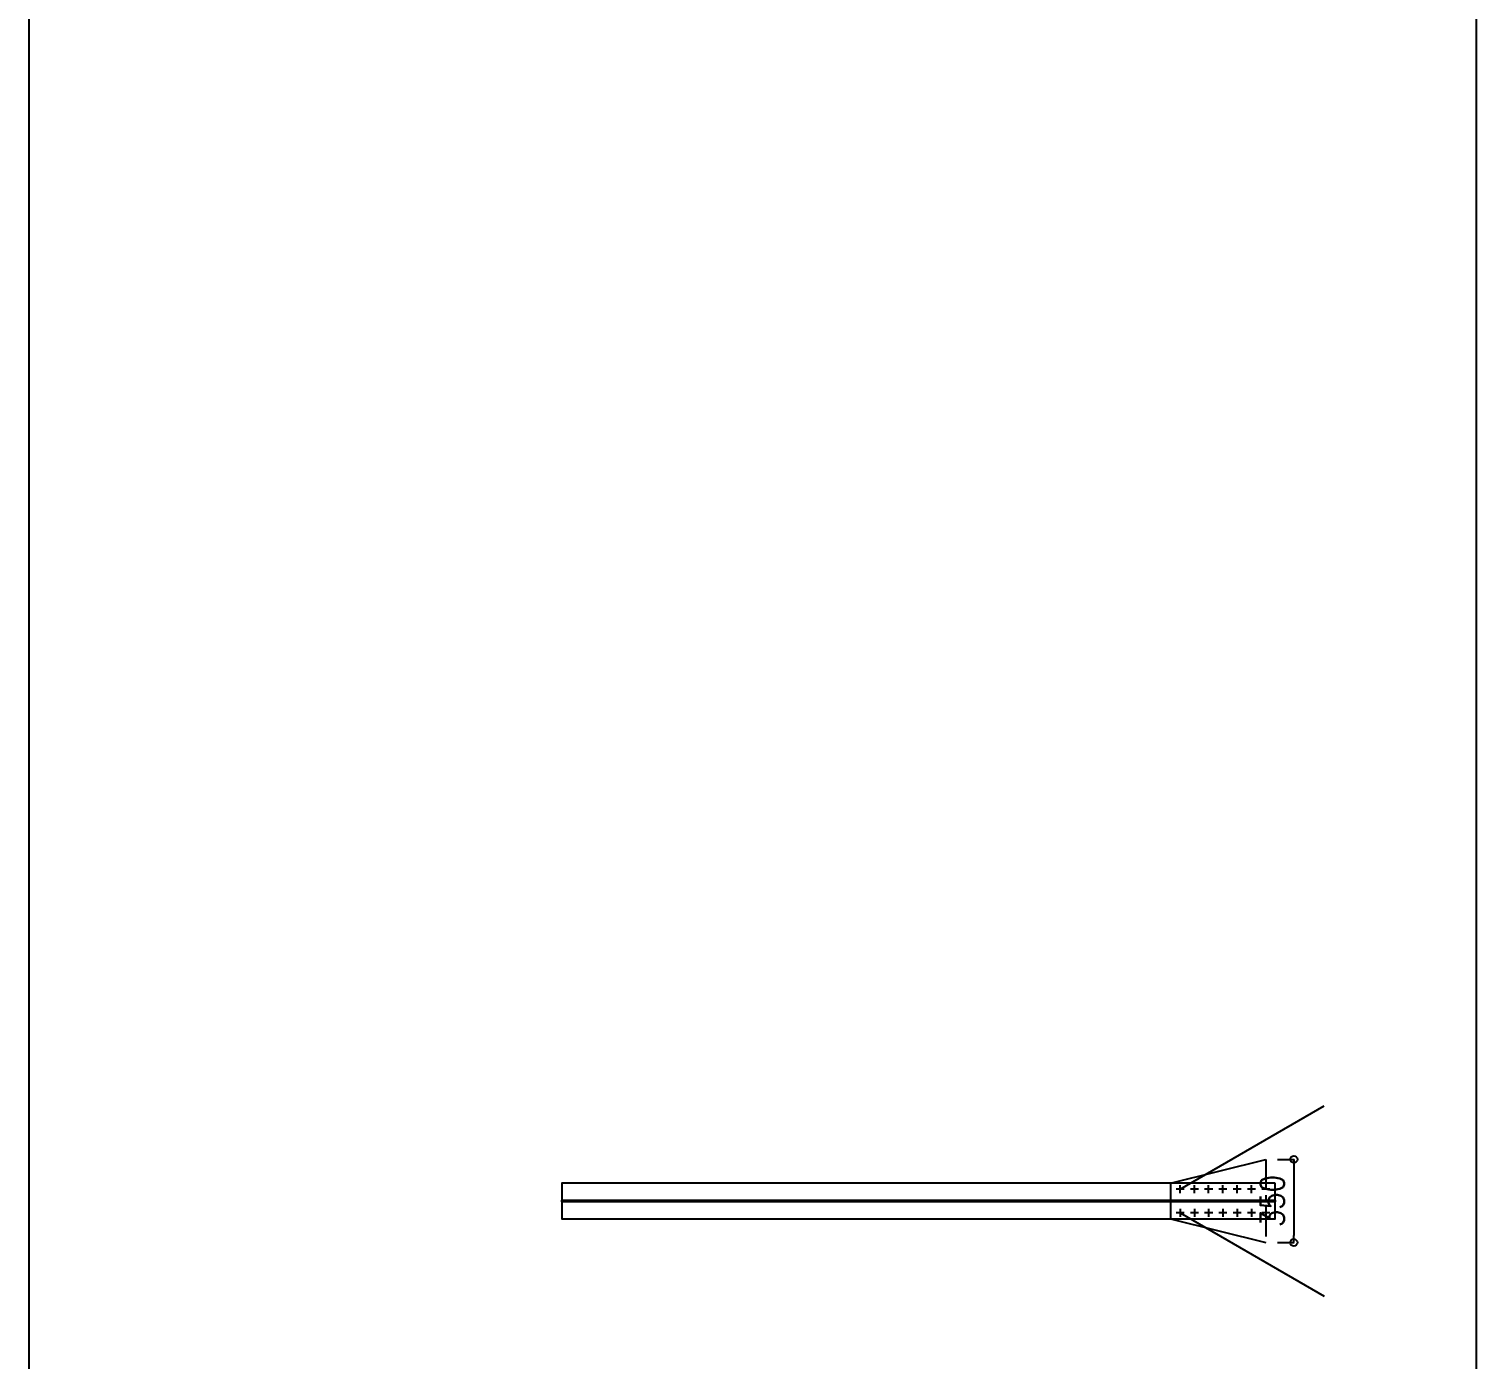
# Model space of a CAD drawing. Extents: x -668440 to 1010955, y -1678500 to 210463.
# Drawn here: x -516717 to -455855, y -845401 to -789461 of the extents above; entities that cross this region are included whole.
import ezdxf

# ---------------------------------------------------------------- set-up
doc = ezdxf.new("R2010")
doc.units = 0
doc.header["$MEASUREMENT"] = 0
doc.linetypes.add('CENTER', pattern=[2, 1.25, -0.25, 0.25, -0.25])
doc.layers.get('0').update_dxf_attribs({"color": 3, "linetype": 'CONTINUOUS'})
doc.layers.get('Defpoints').update_dxf_attribs({"color": 251, "linetype": 'CONTINUOUS'})
doc.layers.add('寸法', color=3, linetype='CONTINUOUS')
doc.styles.add('DRACAD', font='txt', dxfattribs={"width": 0.85, "bigfont": 'extfont2'})
doc.styles.get("Standard").update_dxf_attribs({"font": 'Osaka.ttc'})
doc.dimstyles.new('ISO-25', dxfattribs={"dimtxt": 2.5, "dimasz": 2.5, "dimexe": 1.25, "dimexo": 0.625, "dimtad": 1, "dimdec": 4, "dimdsep": 46, "dimtxsty": 'Standard', "dimcen": 2.5, "dimadec": 0, "dimazin": 0, "dimtfac": 1, "dimtdec": 4, "dimtmove": 0, "dimatfit": 3, "dimfxl": 1, "dimtolj": 1, "dimtzin": 0, "dimarcsym": 0})

# ---------------------------------------------------------------- blocks, each defined once
blk = doc.blocks.new('_ORIGIN')
at = {"color": 0, "linetype": 'ByBlock', "lineweight": -2}
blk.add_line((0, 0), (-1, 0), dxfattribs=at)
blk.add_circle((0, 0), 0.5, dxfattribs=at)
blk = doc.blocks.new('*D10626')
at = {"layer": 'Defpoints', "color": 0}
for p in [(-213540, -388325), (-213540, -388675), (-213422, -388675)]:
    blk.add_point(p, dxfattribs=at)
at = {"layer": '寸法', "color": 0, "lineweight": -2}
for p, q in [((-213490, -388325), (-213420.75, -388325)), ((-213422, -388355), (-213422, -388645)), ((-213490, -388675), (-213420.75, -388675))]:
    blk.add_line(p, q, dxfattribs=at)
at = {"layer": '寸法', "color": 0, "linetype": 'ByBlock', "lineweight": -2, "xscale": 30, "yscale": 30, "zscale": 30}
for p, rotation in [((-213422, -388325), 90), ((-213422, -388675), 270)]:
    blk.add_blockref('_ORIGIN', p, dxfattribs=dict(at, rotation=rotation))
at = {"layer": '寸法', "color": 0, "insert": (-213512, -388500), "char_height": 100, "attachment_point": 5, "rotation": 90, "style": 'DRACAD'}
blk.add_mtext('\\A1;350', dxfattribs=at)
blk = doc.blocks.new('剛接合部C1Y')
for p, q in [((-213940, -388425), (-213540, -388325)), ((-213940, -388425), (-213940, -388575)), ((-213883, -388450), (-213917, -388450)), ((-213900, -388467), (-213900, -388433)), ((-213823, -388450), (-213857, -388450)), ((-213840, -388467), (-213840, -388433)), ((-213763, -388450), (-213797, -388450)), ((-213780, -388467), (-213780, -388433)), ((-213703, -388450), (-213737, -388450)), ((-213720, -388467), (-213720, -388433)), ((-213643, -388450), (-213677, -388450)), ((-213660, -388467), (-213660, -388433)), ((-213583, -388450), (-213617, -388450)), ((-213600, -388467), (-213600, -388433)), ((-213523, -388450), (-213557, -388450)), ((-213900, -388533), (-213900, -388567)), ((-213840, -388533), (-213840, -388567)), ((-213780, -388533), (-213780, -388567)), ((-213720, -388533), (-213720, -388567)), ((-213660, -388533), (-213660, -388567)), ((-213600, -388533), (-213600, -388567)), ((-213540, -388533), (-213540, -388567)), ((-213940, -388575), (-213540, -388675)), ((-213883, -388550), (-213917, -388550)), ((-213823, -388550), (-213857, -388550)), ((-213763, -388550), (-213797, -388550)), ((-213703, -388550), (-213737, -388550)), ((-213643, -388550), (-213677, -388550)), ((-213583, -388550), (-213617, -388550)), ((-213523, -388550), (-213557, -388550))]:
    blk.add_line(p, q)
for points in [[(-213500, -388425), (-216500, -388425), (-216500, -388575), (-213500, -388575)], [(-213500, -388503.5), (-216500, -388503.5), (-216500, -388496.5), (-213500, -388496.5)]]:
    blk.add_lwpolyline(points, close=True)
at = {"layer": 'Defpoints'}
for p, q in [((-218741.54476, -376150.73644), (-218741.54476, -393525.7562)), ((-212655.39301, -376150.73644), (-212655.39301, -393525.7562)), ((-213900, -388450), (-213293.78222, -388100)), ((-213900, -388550), (-213293.78222, -388900))]:
    blk.add_line(p, q, dxfattribs=at)
at = {"layer": 'Defpoints', "linetype": 'CENTER', "ltscale": 100}
blk.add_line((-213540, -388325), (-213540, -388675), dxfattribs=at)
at = {"layer": '寸法'}
dim = blk.add_linear_dim(base=(-213422, -388675), p1=(-213540, -388325), p2=(-213540, -388675), angle=90, dimstyle='ISO-25', override={"dimtxt": 100, "dimasz": 30, "dimexo": 50, "dimgap": 40, "dimtxsty": 'DRACAD', "dimblk1": 'ORIGIN', "dimblk2": 'ORIGIN', "dimsah": 1, "dimtmove": 2}, dxfattribs=at)
dim.commit()
dim.dimension.update_dxf_attribs({"geometry": '*D10626', "text_midpoint": (-213512, -388500)})

msp = doc.modelspace()

# ---------------------------------------------------------------- block references
at = {"xscale": 10, "yscale": 10, "zscale": 10}
msp.add_blockref('剛接合部C1Y', (1670698.6842, 3046247.35843, 5600), dxfattribs=at)

doc.saveas('drawing.dxf')
